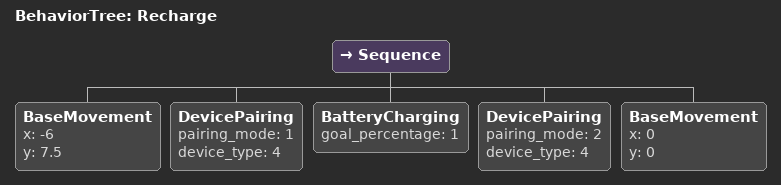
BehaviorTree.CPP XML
<root main_tree_to_execute = "Recharge" >
    <BehaviorTree ID="Recharge">
        <Sequence>
            <!--charging_station = (-6,7.5)-->
            <BaseMovement x="-6" y="7.5"/>
            <!--mode 1 = pair, type 4 = chargingstation-->
            <DevicePairing pairing_mode="1" device_type="4"/>
            <BatteryCharging goal_percentage="1"/>
            <!--mode 2 = unpair, type 4 = chargingstation-->
            <DevicePairing pairing_mode="2" device_type="4"/>
            <!--waiting_area = (0,0)-->
            <BaseMovement x="0" y="0"/>
        </Sequence>
    </BehaviorTree>
 </root>
